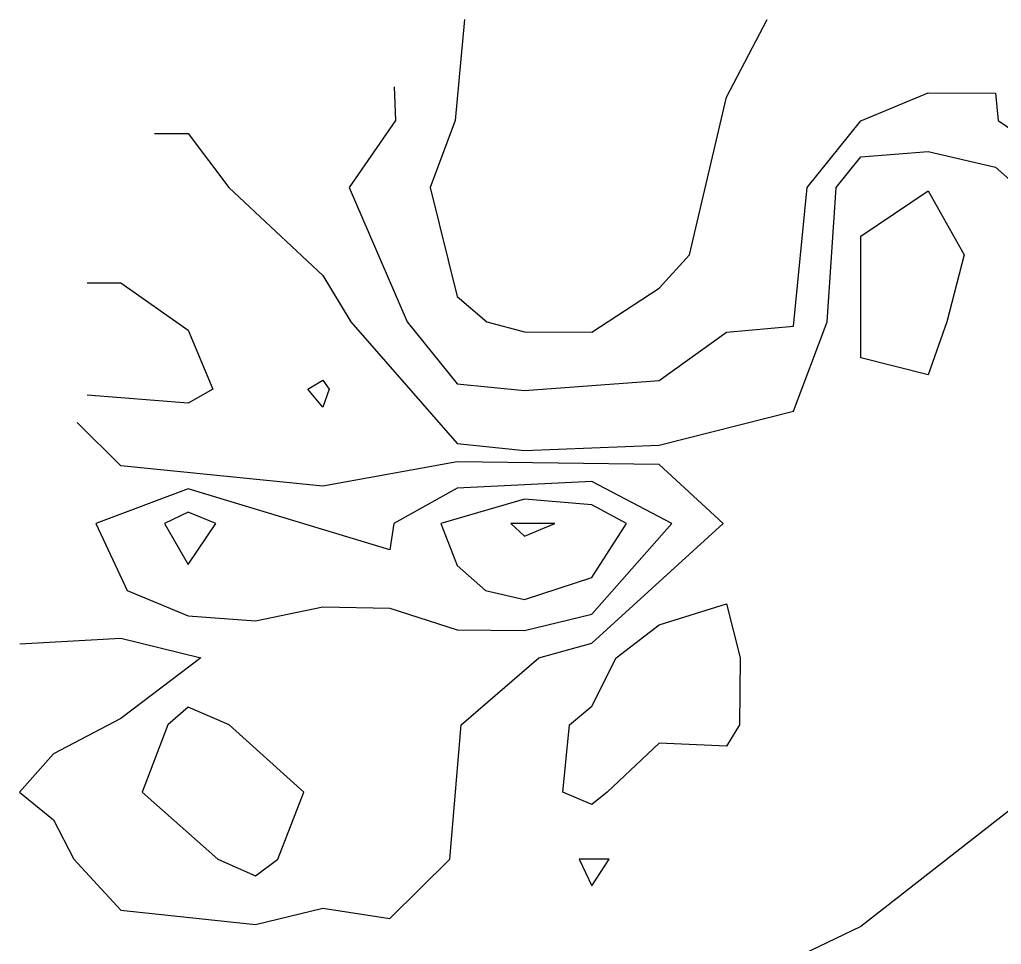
# Model space of a CAD drawing. Extents: x 2324165 to 2328366, y 427900 to 430978.
# Drawn here: x 2325516.7 to 2325860.2, y 430654.4 to 430977.9 of the extents above; entities that cross this region are included whole.
import ezdxf

# ---------------------------------------------------------------- set-up
doc = ezdxf.new("R2010")
doc.units = 0
doc.layers.add('contours', color=2, linetype='Continuous')

msp = doc.modelspace()

# ---------------------------------------------------------------- linework, layer by layer
at = {"layer": 'contours'}
for points in [[(2325672.3314, 430977.8506), (2325669.1255, 430942.6136), (2325660.2957, 430919.1223), (2325669.8161, 430880.9822), (2325680.1453, 430872.1393), (2325693.36, 430868.619), (2325716.9041, 430868.5683), (2325740.4484, 430883.9621), (2325751.1119, 430895.6299), (2325763.9932, 430950.7086), (2325778.2342, 430977.8494)], [(2325647.7628, 430954.3595), (2325648.2254, 430942.6138), (2325631.9519, 430919.1226), (2325652.287, 430872.1397), (2325669.8157, 430850.4357), (2325693.3598, 430848.1297), (2325740.448, 430851.6221), (2325763.9923, 430868.5569), (2325787.5364, 430870.6343), (2325792.2342, 430919.1208), (2325811.0813, 430942.4845), (2325834.6255, 430952.2592), (2325858.1696, 430952.1583), (2325859.1739, 430942.6114), (2325881.7134, 430927.2222)], [(2325563.8683, 430937.9847), (2325575.6404, 430937.9845), (2325589.9348, 430919.1231), (2325622.728, 430888.4081), (2325632.5235, 430872.1399), (2325669.8155, 430829.5505), (2325693.3595, 430827.124), (2325740.4477, 430828.9744), (2325787.536, 430840.8638), (2325799.2212, 430872.1379), (2325802.4266, 430919.1206), (2325811.0812, 430929.8492), (2325834.6253, 430931.7762), (2325858.1693, 430926.2692), (2325866.2085, 430919.1199)], [(2325841.2045, 430872.1375), (2325834.6244, 430853.5747), (2325811.0804, 430859.5624), (2325811.0809, 430902.1428), (2325834.6251, 430917.9572), (2325847.2153, 430895.6288), (2325841.2045, 430872.1375)], [(2325540.3236, 430885.8212), (2325552.0957, 430885.8211), (2325575.6396, 430869.2066), (2325584.3293, 430848.6491), (2325575.6393, 430843.6887), (2325540.3232, 430846.4552)], [(2325625.0046, 430848.6486), (2325622.7274, 430842.3492), (2325617.4672, 430848.6487), (2325622.7275, 430851.7864), (2325625.0046, 430848.6486)], [(2325516.778, 430759.5671), (2325552.0942, 430761.4892), (2325580.0252, 430754.6837), (2325552.0939, 430733.3709), (2325528.5496, 430721.0668), (2325516.6623, 430707.7017), (2325528.5494, 430698.0196), (2325535.5957, 430684.2101), (2325552.0931, 430666.3516), (2325599.1812, 430661.4014), (2325622.7254, 430667.049), (2325646.2694, 430663.4569), (2325667.1744, 430684.2085), (2325671.232, 430731.1912), (2325698.3346, 430754.6823), (2325716.9028, 430759.725), (2325762.868, 430801.6643), (2325740.4476, 430822.2469), (2325669.8154, 430823.1949), (2325622.7271, 430814.6925), (2325552.0949, 430821.8365), (2325536.8174, 430836.904)], [(2325716.9029, 430769.9132), (2325744.8993, 430801.6645), (2325716.9035, 430816.2821), (2325669.8153, 430814.0133), (2325647.5665, 430801.6656), (2325646.2709, 430792.4413), (2325575.6389, 430813.6927), (2325543.3002, 430801.6668), (2325554.3093, 430778.1753), (2325575.6384, 430769.3315), (2325599.1825, 430767.6096), (2325622.7266, 430772.4983), (2325646.2707, 430771.9944), (2325669.8147, 430764.3739), (2325693.3588, 430764.1575), (2325716.9029, 430769.9132)], [(2325693.3589, 430775.0816), (2325716.9031, 430782.6941), (2325728.9942, 430801.6647), (2325716.9034, 430808.1348), (2325693.3593, 430810.0752), (2325664.1099, 430801.6654), (2325669.815, 430786.9678), (2325679.7416, 430778.1739), (2325693.3589, 430775.0816)], [(2325575.6386, 430787.3071), (2325585.3556, 430801.6663), (2325575.6388, 430805.5929), (2325567.3904, 430801.6665), (2325575.6386, 430787.3071)], [(2325693.3592, 430797.2151), (2325703.9232, 430801.665), (2325688.5642, 430801.6651), (2325693.3592, 430797.2151)], [(2325722.2291, 430707.6993), (2325716.9022, 430703.3922), (2325706.7557, 430707.6994), (2325709.1012, 430731.1908), (2325716.9026, 430737.6908), (2325725.472, 430754.682), (2325740.447, 430766.152), (2325763.9912, 430773.5517), (2325768.8132, 430754.6815), (2325768.5806, 430731.1901), (2325763.9906, 430723.6859), (2325740.4465, 430724.7436), (2325722.2291, 430707.6993)], [(2325599.1814, 430678.3346), (2325607.053, 430684.2092), (2325616.1087, 430707.7005), (2325590.0399, 430731.1922), (2325575.638, 430737.3981), (2325568.5827, 430731.1924), (2325559.5818, 430707.7012), (2325586.0266, 430684.2095), (2325599.1814, 430678.3346)], [(2325871.2803, 430707.6975), (2325811.1186, 430660.7155), (2325787.5338, 430649.3017), (2325777.9102, 430637.2245), (2325787.5336, 430630.0829), (2325798.7564, 430613.7329), (2325808.2347, 430590.2414), (2325811.0745, 430355.8528), (2325834.6173, 430251.3974), (2325847.3755, 430566.7496), (2325853.9563, 430590.2409), (2325881.7097, 430606.3274)], [(2325716.9018, 430674.8803), (2325723.0295, 430684.2079), (2325712.4422, 430684.208), (2325716.9018, 430674.8803)]]:
    msp.add_lwpolyline(points, dxfattribs=at)

doc.saveas('drawing.dxf')
